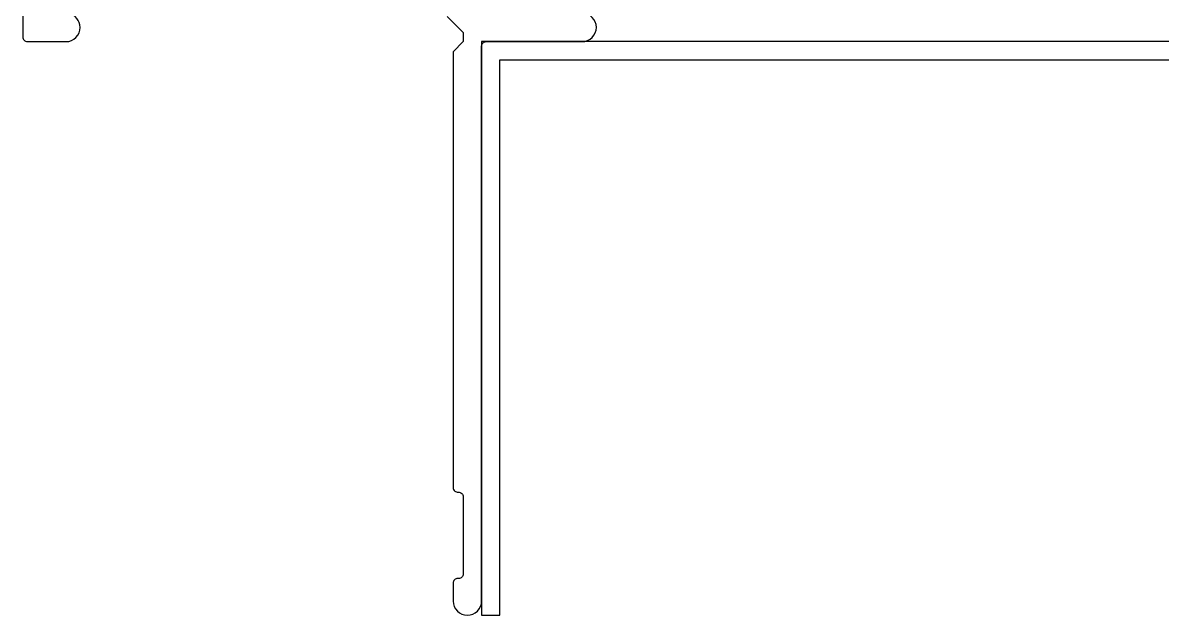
# Model space of a CAD drawing. Extents: x -23 to 190, y -172 to 85.
# Drawn here: x 6.362 to 8.846, y 58.621 to 59.912 of the extents above; entities that cross this region are included whole.
import ezdxf

# ---------------------------------------------------------------- set-up
doc = ezdxf.new("R2010")
doc.units = 0
doc.header["$MEASUREMENT"] = 0
doc.layers.get('0').update_dxf_attribs({"linetype": 'CONTINUOUS'})
doc.layers.add('FRAME', color=1, linetype='CONTINUOUS')
doc.layers.add('MISC.', color=7, linetype='CONTINUOUS')

# ---------------------------------------------------------------- blocks, each defined once
blk = doc.blocks.new('3800 NAIL-ON FRAME')
for points in [[(-1.4505, -0.317), (-1.4505, 0.444, -0.414214), (-1.4405, 0.454), (-1.3565, 0.454, -0.414214), (-1.3255, 0.423, -0.358249), (-1.3505, 0.3926, 0.358249)], [(-0.5255, 0.399), (-0.4905, 0.434), (-0.4905, 0.454), (-0.5125, 0.476), (-0.5125, 1.426, -0.443866), (-0.5015, 1.4359, 0.443866), (-0.4905, 1.4459), (-0.4905, 1.614, 0.414214), (-0.5005, 1.624), (-0.5025, 1.624, -0.414214), (-0.5125, 1.634), (-0.5125, 1.673, -0.414214), (-0.4815, 1.704, -0.414214), (-0.4505, 1.673), (-0.4505, 0.464, 0.414214), (-0.4405, 0.454), (-0.2315, 0.454, -0.414214), (-0.2005, 0.423, -0.414214), (-0.2315, 0.392)]]:
    blk.add_lwpolyline(points, format="xyb")

msp = doc.modelspace()

# ---------------------------------------------------------------- linework, layer by layer
at = {"layer": 'MISC.'}
msp.add_lwpolyline([(7.3625, 59.8712), (7.3625, 58.6212), (7.4025, 58.6212), (7.4025, 59.8312), (10.9025, 59.8312), (10.9025, 60.1212), (10.8625, 60.1212), (10.8625, 59.8712)], close=True, dxfattribs=at)

# ---------------------------------------------------------------- block references
at = {"layer": 'FRAME', "xscale": -1, "rotation": 180}
msp.add_blockref('3800 NAIL-ON FRAME', (7.813, 60.3252), dxfattribs=at)

doc.saveas('drawing.dxf')
